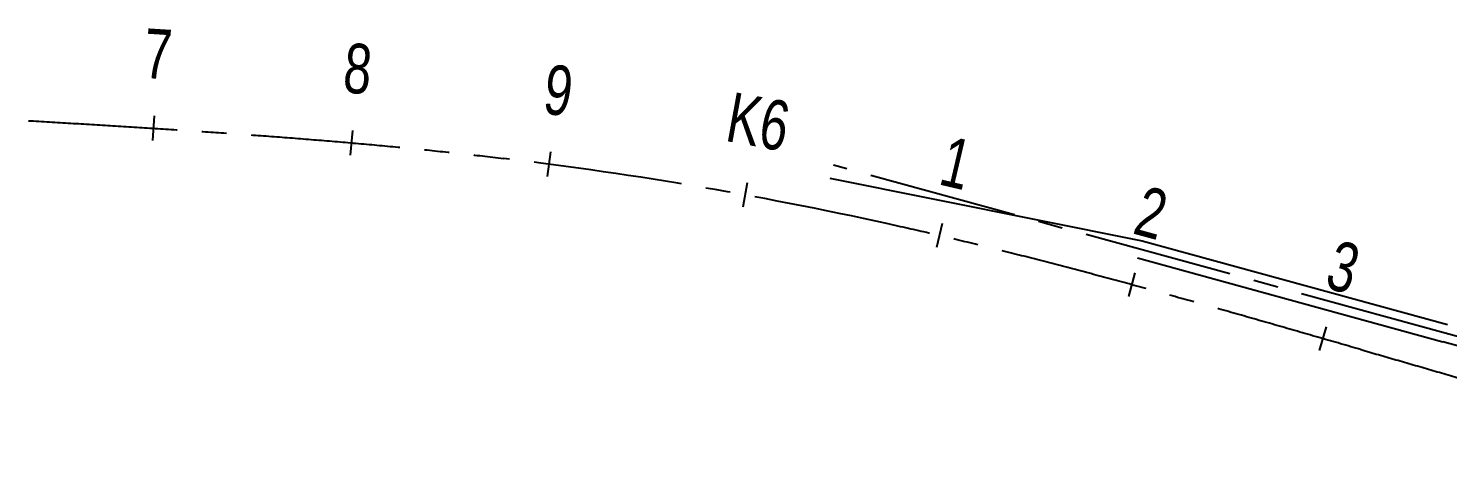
# Model space of a CAD drawing. Header units: millimetres. Extents: x 29316 to 52938, y 29851 to 35526.
# Drawn here: x 35408 to 36123, y 33416 to 33638 of the extents above; entities that cross this region are included whole.
import ezdxf
from ezdxf.enums import TextEntityAlignment as Align

# ---------------------------------------------------------------- set-up
doc = ezdxf.new("R2010")
doc.units = ezdxf.units.MM
doc.header["$MEASUREMENT"] = 0
doc.linetypes.add('CENTER2', pattern=[1.125, 0.75, -0.125, 0.125, -0.125])
doc.layers.get('0').update_dxf_attribs({"linetype": 'CONTINUOUS'})
for name, color, linetype in [('D-道路-车行道边线', 5, 'CONTINUOUS'), ('标注_桩号', 2, 'CONTINUOUS'), ('道路中线_A', 7, 'CONTINUOUS')]:
    doc.layers.add(name, color=color, linetype=linetype)
doc.styles.get("Standard").update_dxf_attribs({"font": 'rc9.shx', "width": 0.75, "height": 6, "bigfont": 'hztxt.shx'})

msp = doc.modelspace()

# ---------------------------------------------------------------- linework, layer by layer
at = {"color": 1, "linetype": 'CENTER2', "ltscale": 100, "flags": 128}
for points in [[(35407.91, 33591.36), (35409.24, 33591.28), (35410.57, 33591.21), (35411.9, 33591.13), (35413.24, 33591.05), (35414.57, 33590.97), (35415.9, 33590.89), (35417.23, 33590.81), (35418.56, 33590.73), (35419.89, 33590.65), (35421.22, 33590.57), (35422.55, 33590.49), (35423.88, 33590.41), (35425.21, 33590.33), (35426.55, 33590.26), (35427.88, 33590.18), (35429.21, 33590.1), (35430.54, 33590.02), (35431.87, 33589.94), (35433.2, 33589.86), (35434.53, 33589.78), (35435.86, 33589.7), (35437.19, 33589.62), (35438.52, 33589.54), (35439.85, 33589.46), (35441.19, 33589.38), (35442.52, 33589.3), (35443.85, 33589.21), (35445.18, 33589.13), (35446.51, 33589.05), (35447.84, 33588.97), (35449.17, 33588.89), (35450.5, 33588.81), (35451.83, 33588.73), (35453.16, 33588.65), (35454.49, 33588.56), (35455.82, 33588.48), (35457.16, 33588.4), (35458.49, 33588.32), (35459.82, 33588.23), (35461.15, 33588.15), (35462.48, 33588.07), (35463.81, 33587.98), (35465.14, 33587.9), (35466.47, 33587.82), (35467.8, 33587.73), (35469.13, 33587.65), (35470.46, 33587.57), (35471.79, 33587.48), (35473.12, 33587.4), (35474.45, 33587.31), (35475.79, 33587.23), (35477.12, 33587.14), (35478.45, 33587.05), (35479.78, 33586.97), (35481.11, 33586.88), (35482.44, 33586.8), (35483.77, 33586.71), (35485.1, 33586.62), (35486.43, 33586.53), (35487.76, 33586.45), (35489.09, 33586.36), (35490.42, 33586.27), (35491.75, 33586.18), (35493.08, 33586.09), (35494.41, 33586), (35495.74, 33585.91), (35497.07, 33585.82), (35498.4, 33585.73), (35499.73, 33585.64), (35501.06, 33585.55), (35502.39, 33585.46), (35503.72, 33585.37), (35505.05, 33585.28), (35506.38, 33585.19), (35507.71, 33585.09), (35509.04, 33585), (35510.37, 33584.91), (35511.7, 33584.81), (35513.03, 33584.72), (35514.36, 33584.62), (35515.69, 33584.53), (35517.02, 33584.43), (35518.35, 33584.34), (35519.68, 33584.24), (35521.01, 33584.14), (35522.34, 33584.05), (35523.67, 33583.95), (35525, 33583.85), (35526.33, 33583.75), (35527.66, 33583.66), (35528.99, 33583.56), (35530.32, 33583.46), (35531.65, 33583.36), (35532.98, 33583.26), (35534.31, 33583.16), (35535.64, 33583.05), (35536.97, 33582.95), (35538.3, 33582.85), (35539.63, 33582.75), (35540.96, 33582.64), (35542.29, 33582.54), (35543.62, 33582.43), (35544.95, 33582.33), (35546.27, 33582.22), (35547.6, 33582.12), (35548.93, 33582.01), (35550.26, 33581.91), (35551.59, 33581.8), (35552.92, 33581.69), (35554.25, 33581.58), (35555.58, 33581.47), (35556.91, 33581.36), (35558.23, 33581.25), (35559.56, 33581.14), (35560.89, 33581.03), (35562.22, 33580.92), (35563.55, 33580.81), (35564.88, 33580.69), (35566.21, 33580.58), (35567.53, 33580.47), (35568.86, 33580.35), (35570.19, 33580.24), (35571.52, 33580.12), (35572.85, 33580), (35574.18, 33579.89), (35575.5, 33579.77), (35576.83, 33579.65), (35578.16, 33579.53), (35579.49, 33579.41), (35580.82, 33579.29), (35582.14, 33579.17), (35583.47, 33579.05), (35584.8, 33578.93), (35586.13, 33578.8), (35587.45, 33578.68), (35588.78, 33578.56), (35590.11, 33578.43), (35591.44, 33578.31), (35592.76, 33578.18), (35594.09, 33578.05), (35595.42, 33577.92), (35596.75, 33577.8), (35598.07, 33577.67), (35599.4, 33577.54), (35600.73, 33577.41), (35602.05, 33577.28), (35603.38, 33577.14), (35604.71, 33577.01), (35606.03, 33576.88), (35607.36, 33576.74), (35608.69, 33576.61), (35610.01, 33576.47), (35611.34, 33576.34), (35612.67, 33576.2), (35613.99, 33576.06), (35615.32, 33575.92), (35616.65, 33575.79), (35617.97, 33575.65), (35619.3, 33575.5), (35620.62, 33575.36), (35621.95, 33575.22), (35623.27, 33575.08), (35624.6, 33574.93), (35625.92, 33574.79), (35627.25, 33574.64), (35628.58, 33574.5), (35629.9, 33574.35), (35631.23, 33574.2), (35632.55, 33574.05), (35633.88, 33573.9), (35635.2, 33573.75), (35636.53, 33573.6), (35637.85, 33573.45), (35639.17, 33573.3), (35640.5, 33573.14), (35641.82, 33572.99), (35643.15, 33572.83), (35644.47, 33572.68), (35645.8, 33572.52), (35647.12, 33572.36), (35647.12, 33572.36)], [(36079.02, 33476.13), (36077.74, 33476.5), (36076.46, 33476.87), (36075.18, 33477.24), (36073.9, 33477.61), (36072.62, 33477.98), (36071.34, 33478.35), (36070.05, 33478.72), (36068.77, 33479.09), (36067.49, 33479.46), (36066.21, 33479.83), (36064.93, 33480.2), (36063.65, 33480.56), (36062.37, 33480.93), (36061.09, 33481.3), (36059.8, 33481.67), (36058.52, 33482.04), (36057.24, 33482.41), (36055.96, 33482.78), (36054.68, 33483.15), (36053.4, 33483.52), (36052.12, 33483.88), (36050.84, 33484.25), (36049.55, 33484.62), (36048.27, 33484.99), (36046.99, 33485.36), (36045.71, 33485.73), (36044.43, 33486.09), (36043.15, 33486.46), (36041.86, 33486.83), (36040.58, 33487.2), (36039.3, 33487.56), (36038.02, 33487.93), (36036.74, 33488.3), (36035.46, 33488.66), (36034.17, 33489.03), (36032.89, 33489.4), (36031.61, 33489.76), (36030.33, 33490.13), (36029.05, 33490.5), (36027.76, 33490.86), (36026.48, 33491.23), (36025.2, 33491.59), (36023.92, 33491.96), (36022.63, 33492.32), (36021.35, 33492.69), (36020.07, 33493.05), (36018.79, 33493.42), (36017.5, 33493.78), (36016.22, 33494.15), (36014.94, 33494.51), (36013.66, 33494.87), (36012.37, 33495.24), (36011.09, 33495.6), (36009.81, 33495.96), (36008.52, 33496.32), (36007.24, 33496.69), (36005.96, 33497.05), (36004.67, 33497.41), (36003.39, 33497.77), (36002.11, 33498.13), (36000.82, 33498.49), (35999.54, 33498.85), (35998.26, 33499.21), (35996.97, 33499.57), (35995.69, 33499.93), (35994.4, 33500.29), (35993.12, 33500.65), (35991.84, 33501.01), (35990.55, 33501.37), (35989.27, 33501.73), (35987.98, 33502.08), (35986.7, 33502.44), (35985.41, 33502.8), (35984.13, 33503.16), (35982.84, 33503.51), (35981.56, 33503.87), (35980.27, 33504.22), (35978.99, 33504.58), (35977.7, 33504.93), (35976.42, 33505.29), (35975.13, 33505.64), (35973.85, 33506), (35972.56, 33506.35), (35971.28, 33506.7), (35969.99, 33507.05), (35968.7, 33507.41), (35967.42, 33507.76), (35966.13, 33508.11), (35964.85, 33508.46), (35963.56, 33508.81), (35962.27, 33509.16), (35960.99, 33509.51), (35959.7, 33509.86), (35958.41, 33510.21), (35957.12, 33510.56), (35955.84, 33510.9), (35954.55, 33511.25), (35953.26, 33511.6), (35951.98, 33511.95), (35950.69, 33512.29), (35949.4, 33512.64), (35948.11, 33512.98), (35946.82, 33513.33), (35945.54, 33513.67), (35944.25, 33514.01), (35942.96, 33514.36), (35941.67, 33514.7), (35940.38, 33515.04), (35939.09, 33515.38), (35937.8, 33515.72), (35936.51, 33516.06), (35935.23, 33516.4), (35933.94, 33516.74), (35932.65, 33517.08), (35931.36, 33517.42), (35930.07, 33517.76), (35928.78, 33518.1), (35927.49, 33518.43), (35926.2, 33518.77), (35924.91, 33519.1), (35923.62, 33519.44), (35922.32, 33519.77), (35921.03, 33520.11), (35919.74, 33520.44), (35918.45, 33520.77), (35917.16, 33521.1), (35915.87, 33521.44), (35914.58, 33521.77), (35913.29, 33522.1), (35911.99, 33522.43), (35910.7, 33522.76), (35909.41, 33523.08), (35908.12, 33523.41), (35906.82, 33523.74), (35905.53, 33524.07), (35904.24, 33524.39), (35902.95, 33524.72), (35901.65, 33525.04), (35900.36, 33525.36), (35899.06, 33525.69), (35897.77, 33526.01), (35896.48, 33526.33), (35895.18, 33526.65), (35893.89, 33526.97), (35892.59, 33527.29), (35891.3, 33527.61), (35890.01, 33527.93), (35888.71, 33528.25), (35887.41, 33528.56), (35886.12, 33528.88), (35884.82, 33529.2), (35883.53, 33529.51), (35882.23, 33529.83), (35880.94, 33530.14), (35879.64, 33530.45), (35878.34, 33530.76), (35877.05, 33531.07), (35875.75, 33531.38), (35874.45, 33531.69), (35873.16, 33532), (35871.86, 33532.31), (35870.56, 33532.62), (35869.26, 33532.92), (35867.97, 33533.23), (35866.67, 33533.53), (35865.37, 33533.84), (35864.07, 33534.14), (35862.77, 33534.44), (35861.47, 33534.75), (35860.18, 33535.05), (35858.88, 33535.35), (35857.58, 33535.65), (35856.28, 33535.94), (35854.98, 33536.24), (35853.68, 33536.54), (35852.38, 33536.83), (35851.08, 33537.13), (35849.78, 33537.42), (35848.48, 33537.72), (35847.18, 33538.01), (35847.18, 33538.01)], [(36079.02, 33476.13), (36080.12, 33475.82), (36081.22, 33475.5), (36082.32, 33475.18), (36083.42, 33474.86), (36084.51, 33474.55), (36085.61, 33474.23), (36086.71, 33473.91), (36087.81, 33473.6), (36088.91, 33473.28), (36090, 33472.96), (36091.1, 33472.65), (36092.2, 33472.33), (36093.3, 33472.01), (36094.4, 33471.7), (36095.5, 33471.38), (36096.59, 33471.06), (36097.69, 33470.74), (36098.79, 33470.43), (36099.89, 33470.11), (36100.99, 33469.79), (36102.08, 33469.47), (36103.18, 33469.16), (36104.28, 33468.84), (36105.38, 33468.52), (36106.48, 33468.2), (36107.57, 33467.89), (36108.67, 33467.57), (36109.77, 33467.25), (36110.87, 33466.93), (36111.96, 33466.61), (36113.06, 33466.29), (36114.16, 33465.98), (36115.26, 33465.66), (36116.36, 33465.34), (36117.45, 33465.02), (36118.55, 33464.7), (36119.65, 33464.38), (36120.75, 33464.06), (36121.84, 33463.74), (36122.94, 33463.42), (36124.04, 33463.1), (36125.14, 33462.78), (36126.23, 33462.46), (36127.33, 33462.14), (36128.43, 33461.82), (36129.52, 33461.5), (36130.62, 33461.18), (36131.72, 33460.86), (36132.82, 33460.54), (36133.91, 33460.22), (36135.01, 33459.9), (36136.11, 33459.58), (36137.2, 33459.26), (36138.3, 33458.94), (36139.4, 33458.61), (36140.49, 33458.29), (36141.59, 33457.97), (36142.69, 33457.65), (36143.78, 33457.32), (36144.88, 33457), (36145.98, 33456.68), (36147.07, 33456.35), (36148.17, 33456.03), (36149.26, 33455.71), (36150.36, 33455.38), (36151.46, 33455.06), (36152.55, 33454.73), (36153.65, 33454.41), (36154.74, 33454.08), (36155.84, 33453.76), (36156.94, 33453.43), (36158.03, 33453.11), (36159.13, 33452.78), (36160.22, 33452.46), (36161.32, 33452.13), (36162.41, 33451.8), (36163.51, 33451.48), (36164.6, 33451.15), (36165.7, 33450.82), (36166.79, 33450.49), (36167.89, 33450.17), (36168.98, 33449.84), (36170.08, 33449.51), (36171.17, 33449.18), (36172.27, 33448.85), (36173.36, 33448.52), (36174.46, 33448.19), (36175.55, 33447.86), (36176.64, 33447.53), (36177.74, 33447.2), (36178.83, 33446.87), (36179.93, 33446.54), (36181.02, 33446.21), (36182.11, 33445.87), (36183.21, 33445.54), (36184.3, 33445.21), (36185.39, 33444.88), (36186.49, 33444.54), (36187.58, 33444.21), (36188.67, 33443.88), (36189.77, 33443.54), (36190.86, 33443.21), (36191.95, 33442.87), (36193.05, 33442.54), (36194.14, 33442.2), (36195.23, 33441.86), (36196.32, 33441.53), (36197.42, 33441.19), (36198.51, 33440.85), (36199.6, 33440.52), (36200.69, 33440.18), (36201.78, 33439.84), (36202.87, 33439.5), (36203.97, 33439.16), (36205.06, 33438.82), (36206.15, 33438.48), (36207.24, 33438.14), (36208.33, 33437.8), (36209.42, 33437.46), (36210.51, 33437.12), (36211.6, 33436.78), (36212.69, 33436.43), (36213.78, 33436.09), (36214.87, 33435.75), (36215.96, 33435.4), (36217.05, 33435.06), (36218.14, 33434.71), (36219.23, 33434.37), (36220.32, 33434.02), (36221.41, 33433.68), (36222.5, 33433.33), (36223.59, 33432.99), (36224.68, 33432.64), (36225.77, 33432.29), (36226.86, 33431.94), (36227.95, 33431.59), (36229.03, 33431.24), (36230.12, 33430.9), (36231.21, 33430.55), (36232.3, 33430.19), (36233.39, 33429.84), (36234.47, 33429.49), (36235.56, 33429.14), (36236.65, 33428.79), (36237.74, 33428.43), (36238.82, 33428.08), (36239.91, 33427.73), (36241, 33427.37), (36242.08, 33427.02), (36243.17, 33426.66), (36244.26, 33426.31), (36245.34, 33425.95), (36246.43, 33425.59), (36247.51, 33425.23), (36248.6, 33424.88), (36249.68, 33424.52), (36250.77, 33424.16), (36251.85, 33423.8), (36252.94, 33423.44), (36254.02, 33423.08), (36255.11, 33422.72), (36256.19, 33422.35), (36257.28, 33421.99), (36258.36, 33421.63), (36259.44, 33421.27), (36260.53, 33420.9), (36261.61, 33420.54), (36262.69, 33420.17), (36263.77, 33419.8), (36264.86, 33419.44), (36265.94, 33419.07), (36267.02, 33418.7), (36268.1, 33418.34), (36269.19, 33417.97), (36270.27, 33417.6), (36271.35, 33417.23), (36272.43, 33416.86), (36273.51, 33416.49), (36274.59, 33416.11), (36275.67, 33415.74), (36275.67, 33415.74)]]:
    msp.add_lwpolyline(points, dxfattribs=at)
at = {"color": 1, "linetype": 'CENTER2', "ltscale": 100}
msp.add_arc((35409.13, 31586.57), 2000, 77.34839, 83.16595, dxfattribs=at)
at = {"layer": 'D-道路-车行道边线'}
for p, q in [((35811.6, 33562.45), (35968.88, 33530.95)), ((35968.88, 33530.95), (36122.67, 33488.77)), ((35966.5, 33522.28), (36120.29, 33480.09))]:
    msp.add_line(p, q, dxfattribs=at)
msp.add_arc((35592.36, 31555.69), 1995.5, 71.13048, 74.65922, dxfattribs=at)
at = {"layer": '标注_桩号'}
for p, q in [((35471.24, 33593.78), (35470.45, 33581.3)), ((35571.12, 33586.43), (35570.03, 33573.98)), ((35670.8, 33575.68), (35669.17, 33563.29)), ((35769.89, 33560.12), (35767.64, 33547.82)), ((35868.07, 33539.62), (35865.22, 33527.45)), ((35965.18, 33514.85), (35961.9, 33502.79)), ((36061.51, 33487.68), (36058.05, 33475.67))]:
    msp.add_line(p, q, dxfattribs=at)
at = {"layer": '道路中线_A', "color": 6, "linetype": 'CENTER2', "ltscale": 100}
msp.add_line((36121.48, 33484.43), (35813.39, 33568.94), dxfattribs=at)
msp.add_arc((35592.36, 31555.69), 2000, 71.13048, 74.65922, dxfattribs=at)

# ---------------------------------------------------------------- texts
at = {"layer": '标注_桩号', "width": 0.75}
for s, rotation, p in [('7', 356.36644, (35472.43, 33612.49)), ('8', 355.01702, (35572.74, 33605.11)), ('9', 352.50564, (35673.25, 33594.27)), ('K6', 349.64085, (35773.26, 33578.56)), ('1', 346.79988, (35872.36, 33557.88)), ('2', 344.77039, (35970.1, 33532.94)), ('3', 343.93456, (36066.7, 33505.7))]:
    msp.add_text(s, height=25, rotation=rotation, dxfattribs=at).set_placement(p, align=Align.CENTER)

doc.saveas('drawing.dxf')
